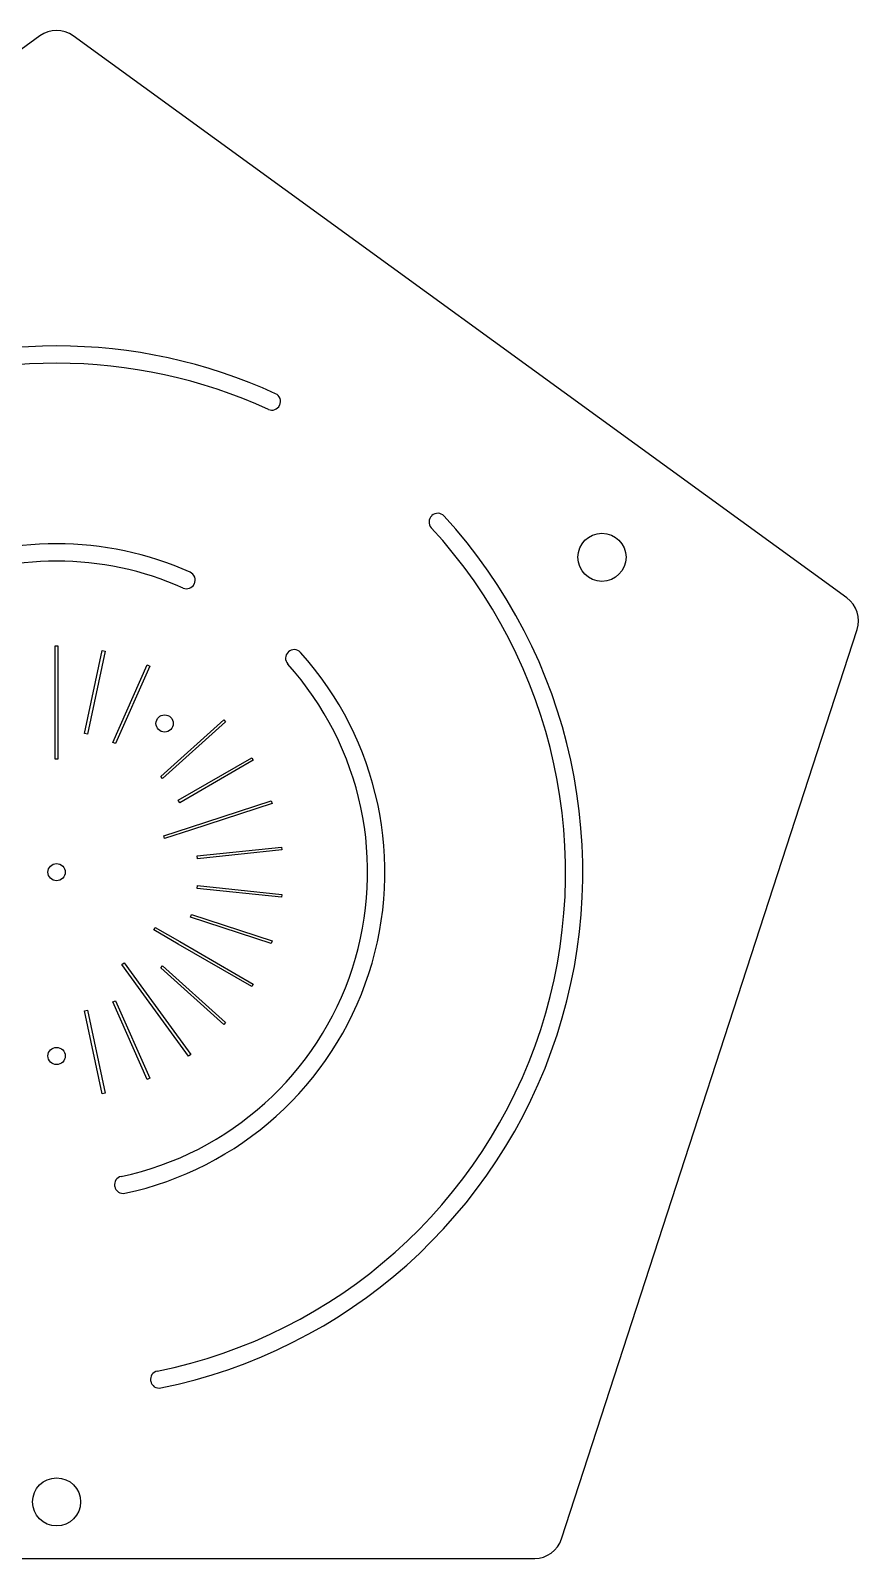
# Model space of a CAD drawing. Extents: x -284 to 284, y -243 to 298.
# Drawn here: x -9 to 284, y -243 to 298 of the extents above; entities that cross this region are included whole.
import ezdxf

# ---------------------------------------------------------------- set-up
doc = ezdxf.new("R2010")
doc.units = 0
doc.layers.add('Body', color=7, linetype='CONTINUOUS')

msp = doc.modelspace()

# ---------------------------------------------------------------- linework, layer by layer
at = {"layer": 'Body'}
for p, q in [((-5.87785, 295.729), (-279.439, 96.9756)), ((-5.87785, 295.729), (-279.439, 96.9756)), ((-5.87785, 295.729, 3), (-279.439, 96.9756, 3)), ((-5.87785, 295.729, 3), (-279.439, 96.9756, 3)), ((-5.87785, 295.729), (-5.87785, 295.729, 3)), ((-5.87785, 295.729), (-5.87785, 295.729, 3)), ((279.439, 96.9756), (5.87785, 295.729)), ((5.87785, 295.729), (5.87785, 295.729, 3)), ((279.439, 96.9756), (5.87785, 295.729)), ((5.87785, 295.729), (5.87785, 295.729, 3)), ((279.439, 96.9756, 3), (5.87785, 295.729, 3)), ((279.439, 96.9756, 3), (5.87785, 295.729, 3)), ((77.4445, 169.22), (77.4445, 169.22, 3)), ((77.4445, 169.22), (77.4445, 169.22, 3)), ((74.9045, 163.674), (74.9045, 163.674, 3)), ((74.9045, 163.674), (74.9045, 163.674, 3)), ((78.86, 165.109), (78.9031, 165.2)), ((78.86, 165.109), (78.9031, 165.2)), ((78.86, 165.109, 3), (78.9031, 165.2, 3)), ((78.86, 165.109, 3), (78.9031, 165.2, 3)), ((78.86, 165.109), (78.86, 165.109, 3)), ((78.86, 165.109), (78.86, 165.109, 3)), ((78.9031, 165.2), (78.9031, 165.2, 3)), ((78.9031, 165.2), (78.9031, 165.2, 3)), ((132.659, 126.022), (132.732, 126.091)), ((132.659, 126.022), (132.732, 126.091)), ((132.659, 126.022, 3), (132.732, 126.091, 3)), ((132.659, 126.022, 3), (132.732, 126.091, 3)), ((132.659, 126.022), (132.659, 126.022, 3)), ((132.659, 126.022), (132.659, 126.022, 3)), ((132.732, 126.091), (132.732, 126.091, 3)), ((132.732, 126.091), (132.732, 126.091, 3)), ((137.007, 125.946), (137.007, 125.946, 3)), ((137.007, 125.946), (137.007, 125.946, 3)), ((132.517, 121.817), (132.517, 121.817, 3)), ((132.517, 121.817), (132.517, 121.817, 3)), ((201.368, 111.353), (201.368, 111.353, 3)), ((201.368, 111.353), (201.368, 111.353, 3)), ((47.2411, 106.054), (47.2411, 106.054, 3)), ((47.2411, 106.054), (47.2411, 106.054, 3)), ((44.7566, 100.483), (44.7566, 100.483, 3)), ((44.7566, 100.483), (44.7566, 100.483, 3)), ((48.7275, 102.021), (48.6843, 101.931)), ((48.7275, 102.021), (48.6843, 101.931)), ((48.7275, 102.021, 3), (48.6843, 101.931, 3)), ((48.7275, 102.021, 3), (48.6843, 101.931, 3)), ((48.6843, 101.931), (48.6843, 101.931, 3)), ((48.6843, 101.931), (48.6843, 101.931, 3)), ((48.7275, 102.021), (48.7275, 102.021, 3)), ((48.7275, 102.021), (48.7275, 102.021, 3)), ((279.439, 96.9756), (279.439, 96.9756, 3)), ((279.439, 96.9756), (279.439, 96.9756, 3)), ((178.581, -235.795), (283.072, 85.7953)), ((178.581, -235.795), (283.072, 85.7953)), ((178.581, -235.795, 3), (283.072, 85.7953, 3)), ((178.581, -235.795, 3), (283.072, 85.7953, 3)), ((283.072, 85.7953), (283.072, 85.7953, 3)), ((283.072, 85.7953), (283.072, 85.7953, 3)), ((-0.5, 49.9975), (-0.5, 79.9984)), ((-0.5, 79.9984), (0.5, 79.9984)), ((-0.5, 49.9975, 3), (-0.5, 79.9984, 3)), ((-0.5, 79.9984, 3), (-0.5, 79.9984)), ((-0.5, 49.9975), (-0.5, 79.9984)), ((-0.5, 79.9984, 3), (-0.5, 79.9984)), ((-0.5, 79.9984, 3), (0.5, 79.9984, 3)), ((-0.5, 79.9984), (0.5, 79.9984)), ((-0.5, 49.9975, 3), (-0.5, 79.9984, 3)), ((-0.5, 79.9984, 3), (0.5, 79.9984, 3)), ((0.5, 79.9984), (0.5, 49.9975)), ((0.5, 79.9984, 3), (0.5, 49.9975, 3)), ((0.5, 79.9984), (0.5, 49.9975)), ((0.5, 79.9984, 3), (0.5, 79.9984)), ((0.5, 79.9984, 3), (0.5, 79.9984)), ((0.5, 79.9984, 3), (0.5, 49.9975, 3)), ((9.90599, 49.0089), (16.1435, 78.3542)), ((9.90599, 49.0089, 3), (16.1435, 78.3542, 3)), ((9.90599, 49.0089), (16.1435, 78.3542)), ((9.90599, 49.0089, 3), (16.1435, 78.3542, 3)), ((17.1217, 78.1463), (10.8841, 48.801)), ((17.1217, 78.1463, 3), (10.8841, 48.801, 3)), ((17.1217, 78.1463), (10.8841, 48.801)), ((17.1217, 78.1463, 3), (10.8841, 48.801, 3)), ((16.1435, 78.3542), (17.1217, 78.1463)), ((16.1435, 78.3542, 3), (16.1435, 78.3542)), ((16.1435, 78.3542, 3), (16.1435, 78.3542)), ((16.1435, 78.3542, 3), (17.1217, 78.1463, 3)), ((16.1435, 78.3542), (17.1217, 78.1463)), ((16.1435, 78.3542, 3), (17.1217, 78.1463, 3)), ((17.1217, 78.1463, 3), (17.1217, 78.1463)), ((17.1217, 78.1463, 3), (17.1217, 78.1463)), ((81.8974, 77.7998), (81.9699, 77.8687)), ((81.8974, 77.7998), (81.9699, 77.8687)), ((81.8974, 77.7998, 3), (81.9699, 77.8687, 3)), ((81.8974, 77.7998, 3), (81.9699, 77.8687, 3)), ((81.8974, 77.7998), (81.8974, 77.7998, 3)), ((81.8974, 77.7998), (81.8974, 77.7998, 3)), ((81.9699, 77.8687), (81.9699, 77.8687, 3)), ((81.9699, 77.8687), (81.9699, 77.8687, 3)), ((86.2652, 77.7015), (86.2652, 77.7015, 3)), ((86.2652, 77.7015), (86.2652, 77.7015, 3)), ((19.879, 45.8784), (32.0815, 73.2856)), ((19.879, 45.8784, 3), (32.0815, 73.2856, 3)), ((19.879, 45.8784), (32.0815, 73.2856)), ((19.879, 45.8784, 3), (32.0815, 73.2856, 3)), ((32.9951, 72.8788), (20.7926, 45.4716)), ((32.9951, 72.8788, 3), (20.7926, 45.4716, 3)), ((32.9951, 72.8788), (20.7926, 45.4716)), ((32.9951, 72.8788, 3), (20.7926, 45.4716, 3)), ((32.0815, 73.2856), (32.9951, 72.8788)), ((32.0815, 73.2856, 3), (32.0815, 73.2856)), ((32.0815, 73.2856, 3), (32.0815, 73.2856)), ((32.0815, 73.2856, 3), (32.9951, 72.8788, 3)), ((32.0815, 73.2856), (32.9951, 72.8788)), ((32.0815, 73.2856, 3), (32.9951, 72.8788, 3)), ((32.9951, 72.8788, 3), (32.9951, 72.8788)), ((32.9951, 72.8788, 3), (32.9951, 72.8788)), ((81.7345, 73.6171), (81.7345, 73.6171, 3)), ((81.7345, 73.6171), (81.7345, 73.6171, 3)), ((-0.5, 39.9969), (-0.5, 49.9975)), ((-0.5, 39.9969, 3), (-0.5, 49.9975, 3)), ((-0.5, 49.9975, 3), (-0.5, 49.9975)), ((-0.5, 39.9969), (-0.5, 49.9975)), ((-0.5, 49.9975, 3), (-0.5, 49.9975)), ((-0.5, 39.9969, 3), (-0.5, 49.9975, 3)), ((0.5, 49.9975), (0.5, 39.9969)), ((0.5, 49.9975, 3), (0.5, 39.9969, 3)), ((0.5, 49.9975), (0.5, 39.9969)), ((0.5, 49.9975, 3), (0.5, 49.9975)), ((0.5, 49.9975, 3), (0.5, 49.9975)), ((0.5, 49.9975, 3), (0.5, 39.9969, 3)), ((10.8841, 48.801), (9.90599, 49.0089)), ((9.90599, 49.0089, 3), (9.90599, 49.0089)), ((10.8841, 48.801, 3), (9.90599, 49.0089, 3)), ((10.8841, 48.801), (9.90599, 49.0089)), ((9.90599, 49.0089, 3), (9.90599, 49.0089)), ((10.8841, 48.801, 3), (9.90599, 49.0089, 3)), ((10.8841, 48.801, 3), (10.8841, 48.801)), ((10.8841, 48.801, 3), (10.8841, 48.801)), ((36.8208, 33.8264), (59.1159, 53.901)), ((36.8208, 33.8264, 3), (59.1159, 53.901, 3)), ((36.8208, 33.8264), (59.1159, 53.901)), ((36.8208, 33.8264, 3), (59.1159, 53.901, 3)), ((59.785, 53.1578), (37.4899, 33.0833)), ((59.785, 53.1578, 3), (37.4899, 33.0833, 3)), ((59.785, 53.1578), (37.4899, 33.0833)), ((59.785, 53.1578, 3), (37.4899, 33.0833, 3)), ((41.256, 52.5861, 3), (41.256, 52.5861)), ((41.256, 52.5861, 3), (41.256, 52.5861)), ((59.1159, 53.901), (59.785, 53.1578)), ((59.1159, 53.901, 3), (59.1159, 53.901)), ((59.1159, 53.901, 3), (59.1159, 53.901)), ((59.1159, 53.901, 3), (59.785, 53.1578, 3)), ((59.1159, 53.901), (59.785, 53.1578)), ((59.1159, 53.901, 3), (59.785, 53.1578, 3)), ((59.785, 53.1578, 3), (59.785, 53.1578)), ((59.785, 53.1578, 3), (59.785, 53.1578)), ((20.7926, 45.4716), (19.879, 45.8784)), ((19.879, 45.8784, 3), (19.879, 45.8784)), ((20.7926, 45.4716, 3), (19.879, 45.8784, 3)), ((20.7926, 45.4716), (19.879, 45.8784)), ((19.879, 45.8784, 3), (19.879, 45.8784)), ((20.7926, 45.4716, 3), (19.879, 45.8784, 3)), ((20.7926, 45.4716, 3), (20.7926, 45.4716)), ((20.7926, 45.4716, 3), (20.7926, 45.4716)), ((0.5, 39.9969), (-0.5, 39.9969)), ((-0.5, 39.9969, 3), (-0.5, 39.9969)), ((0.5, 39.9969, 3), (-0.5, 39.9969, 3)), ((0.5, 39.9969), (-0.5, 39.9969)), ((-0.5, 39.9969, 3), (-0.5, 39.9969)), ((0.5, 39.9969, 3), (-0.5, 39.9969, 3)), ((0.5, 39.9969, 3), (0.5, 39.9969)), ((0.5, 39.9969, 3), (0.5, 39.9969)), ((43.0491, 25.4318), (69.0307, 40.4322)), ((43.0491, 25.4318, 3), (69.0307, 40.4322, 3)), ((43.0491, 25.4318), (69.0307, 40.4322)), ((43.0491, 25.4318, 3), (69.0307, 40.4322, 3)), ((69.5307, 39.5662), (43.5491, 24.5657)), ((69.5307, 39.5662, 3), (43.5491, 24.5657, 3)), ((69.5307, 39.5662), (43.5491, 24.5657)), ((69.5307, 39.5662, 3), (43.5491, 24.5657, 3)), ((69.0307, 40.4322), (69.5307, 39.5662)), ((69.0307, 40.4322, 3), (69.0307, 40.4322)), ((69.0307, 40.4322, 3), (69.0307, 40.4322)), ((69.0307, 40.4322, 3), (69.5307, 39.5662, 3)), ((69.0307, 40.4322), (69.5307, 39.5662)), ((69.0307, 40.4322, 3), (69.5307, 39.5662, 3)), ((69.5307, 39.5662, 3), (69.5307, 39.5662)), ((69.5307, 39.5662, 3), (69.5307, 39.5662)), ((37.4899, 33.0833), (36.8208, 33.8264)), ((36.8208, 33.8264, 3), (36.8208, 33.8264)), ((37.4899, 33.0833, 3), (36.8208, 33.8264, 3)), ((37.4899, 33.0833), (36.8208, 33.8264)), ((36.8208, 33.8264, 3), (36.8208, 33.8264)), ((37.4899, 33.0833, 3), (36.8208, 33.8264, 3)), ((37.4899, 33.0833, 3), (37.4899, 33.0833)), ((37.4899, 33.0833, 3), (37.4899, 33.0833)), ((43.5491, 24.5657), (43.0491, 25.4318)), ((43.0491, 25.4318, 3), (43.0491, 25.4318)), ((43.5491, 24.5657, 3), (43.0491, 25.4318, 3)), ((43.5491, 24.5657), (43.0491, 25.4318)), ((43.0491, 25.4318, 3), (43.0491, 25.4318)), ((43.5491, 24.5657, 3), (43.0491, 25.4318, 3)), ((43.5491, 24.5657, 3), (43.5491, 24.5657)), ((43.5491, 24.5657, 3), (43.5491, 24.5657)), ((47.3959, 15.9256), (75.9285, 25.1964)), ((47.3959, 15.9256, 3), (75.9285, 25.1964, 3)), ((47.3959, 15.9256), (75.9285, 25.1964)), ((47.3959, 15.9256, 3), (75.9285, 25.1964, 3)), ((76.2375, 24.2453), (47.705, 14.9745)), ((76.2375, 24.2453, 3), (47.705, 14.9745, 3)), ((76.2375, 24.2453), (47.705, 14.9745)), ((76.2375, 24.2453, 3), (47.705, 14.9745, 3)), ((75.9285, 25.1964), (76.2375, 24.2453)), ((75.9285, 25.1964, 3), (75.9285, 25.1964)), ((75.9285, 25.1964, 3), (75.9285, 25.1964)), ((75.9285, 25.1964, 3), (76.2375, 24.2453, 3)), ((75.9285, 25.1964), (76.2375, 24.2453)), ((75.9285, 25.1964, 3), (76.2375, 24.2453, 3)), ((76.2375, 24.2453, 3), (76.2375, 24.2453)), ((76.2375, 24.2453, 3), (76.2375, 24.2453)), ((37.8848, 12.8352), (47.3959, 15.9256)), ((37.8848, 12.8352, 3), (47.3959, 15.9256, 3)), ((37.8848, 12.8352), (47.3959, 15.9256)), ((37.8848, 12.8352, 3), (47.3959, 15.9256, 3)), ((38.1938, 11.8842), (37.8848, 12.8352)), ((37.8848, 12.8352, 3), (37.8848, 12.8352)), ((38.1938, 11.8842, 3), (37.8848, 12.8352, 3)), ((38.1938, 11.8842), (37.8848, 12.8352)), ((37.8848, 12.8352, 3), (37.8848, 12.8352)), ((38.1938, 11.8842, 3), (37.8848, 12.8352, 3)), ((47.705, 14.9745), (38.1938, 11.8842)), ((47.705, 14.9745, 3), (38.1938, 11.8842, 3)), ((47.705, 14.9745), (38.1938, 11.8842)), ((47.705, 14.9745, 3), (38.1938, 11.8842, 3)), ((38.1938, 11.8842, 3), (38.1938, 11.8842)), ((38.1938, 11.8842, 3), (38.1938, 11.8842)), ((47.3959, 15.9256, 3), (47.3959, 15.9256)), ((47.3959, 15.9256, 3), (47.3959, 15.9256)), ((47.705, 14.9745, 3), (47.705, 14.9745)), ((47.705, 14.9745, 3), (47.705, 14.9745)), ((49.6713, 5.72342), (79.5079, 8.85937)), ((49.6713, 5.72342, 3), (79.5079, 8.85937, 3)), ((49.6713, 5.72342), (79.5079, 8.85937)), ((49.6713, 5.72342, 3), (79.5079, 8.85937, 3)), ((49.7759, 4.7289), (49.6713, 5.72342)), ((49.6713, 5.72342, 3), (49.6713, 5.72342)), ((49.7759, 4.7289, 3), (49.6713, 5.72342, 3)), ((49.7759, 4.7289), (49.6713, 5.72342)), ((49.6713, 5.72342, 3), (49.6713, 5.72342)), ((49.7759, 4.7289, 3), (49.6713, 5.72342, 3)), ((79.6125, 7.86485), (49.7759, 4.7289)), ((79.6125, 7.86485, 3), (49.7759, 4.7289, 3)), ((79.6125, 7.86485), (49.7759, 4.7289)), ((79.6125, 7.86485, 3), (49.7759, 4.7289, 3)), ((79.5079, 8.85937), (79.6125, 7.86485)), ((79.5079, 8.85937, 3), (79.5079, 8.85937)), ((79.5079, 8.85937, 3), (79.5079, 8.85937)), ((79.5079, 8.85937, 3), (79.6125, 7.86485, 3)), ((79.5079, 8.85937), (79.6125, 7.86485)), ((79.5079, 8.85937, 3), (79.6125, 7.86485, 3)), ((79.6125, 7.86485, 3), (79.6125, 7.86485)), ((79.6125, 7.86485, 3), (79.6125, 7.86485)), ((3.05, 0, 3), (3.05, 0)), ((3.05, 0, 3), (3.05, 0)), ((49.7759, 4.7289, 3), (49.7759, 4.7289)), ((49.7759, 4.7289, 3), (49.7759, 4.7289)), ((49.6713, -5.72342), (49.7759, -4.7289)), ((49.6713, -5.72342, 3), (49.7759, -4.7289, 3)), ((49.6713, -5.72342), (49.7759, -4.7289)), ((49.6713, -5.72342, 3), (49.7759, -4.7289, 3)), ((49.7759, -4.7289), (79.6125, -7.86485)), ((49.7759, -4.7289, 3), (49.7759, -4.7289)), ((49.7759, -4.7289, 3), (49.7759, -4.7289)), ((49.7759, -4.7289, 3), (79.6125, -7.86485, 3)), ((49.7759, -4.7289), (79.6125, -7.86485)), ((49.7759, -4.7289, 3), (79.6125, -7.86485, 3)), ((79.5079, -8.85937), (49.6713, -5.72342)), ((49.6713, -5.72342, 3), (49.6713, -5.72342)), ((49.6713, -5.72342, 3), (49.6713, -5.72342)), ((79.5079, -8.85937, 3), (49.6713, -5.72342, 3)), ((79.5079, -8.85937), (49.6713, -5.72342)), ((79.5079, -8.85937, 3), (49.6713, -5.72342, 3)), ((79.6125, -7.86485), (79.5079, -8.85937)), ((79.6125, -7.86485, 3), (79.5079, -8.85937, 3)), ((79.6125, -7.86485), (79.5079, -8.85937)), ((79.6125, -7.86485, 3), (79.5079, -8.85937, 3)), ((79.5079, -8.85937, 3), (79.5079, -8.85937)), ((79.5079, -8.85937, 3), (79.5079, -8.85937)), ((79.6125, -7.86485, 3), (79.6125, -7.86485)), ((79.6125, -7.86485, 3), (79.6125, -7.86485)), ((47.3959, -15.9256), (47.705, -14.9745)), ((47.3959, -15.9256, 3), (47.705, -14.9745, 3)), ((47.3959, -15.9256), (47.705, -14.9745)), ((47.3959, -15.9256, 3), (47.705, -14.9745, 3)), ((75.9285, -25.1964), (47.3959, -15.9256)), ((47.3959, -15.9256, 3), (47.3959, -15.9256)), ((47.3959, -15.9256, 3), (47.3959, -15.9256)), ((75.9285, -25.1964, 3), (47.3959, -15.9256, 3)), ((75.9285, -25.1964), (47.3959, -15.9256)), ((75.9285, -25.1964, 3), (47.3959, -15.9256, 3)), ((47.705, -14.9745), (76.2375, -24.2453)), ((47.705, -14.9745, 3), (47.705, -14.9745)), ((47.705, -14.9745, 3), (47.705, -14.9745)), ((47.705, -14.9745, 3), (76.2375, -24.2453, 3)), ((47.705, -14.9745), (76.2375, -24.2453)), ((47.705, -14.9745, 3), (76.2375, -24.2453, 3)), ((34.3883, -20.4315), (34.8883, -19.5654)), ((34.3883, -20.4315, 3), (34.8883, -19.5654, 3)), ((34.3883, -20.4315), (34.8883, -19.5654)), ((34.3883, -20.4315, 3), (34.8883, -19.5654, 3)), ((43.0491, -25.4318), (34.3883, -20.4315)), ((34.3883, -20.4315, 3), (34.3883, -20.4315)), ((43.0491, -25.4318, 3), (34.3883, -20.4315, 3)), ((34.3883, -20.4315, 3), (34.3883, -20.4315)), ((43.0491, -25.4318), (34.3883, -20.4315)), ((43.0491, -25.4318, 3), (34.3883, -20.4315, 3)), ((34.8883, -19.5654), (43.5491, -24.5657)), ((34.8883, -19.5654, 3), (34.8883, -19.5654)), ((34.8883, -19.5654, 3), (43.5491, -24.5657, 3)), ((34.8883, -19.5654), (43.5491, -24.5657)), ((34.8883, -19.5654, 3), (34.8883, -19.5654)), ((34.8883, -19.5654, 3), (43.5491, -24.5657, 3)), ((69.0307, -40.4322), (43.0491, -25.4318)), ((43.0491, -25.4318, 3), (43.0491, -25.4318)), ((69.0307, -40.4322, 3), (43.0491, -25.4318, 3)), ((43.0491, -25.4318, 3), (43.0491, -25.4318)), ((69.0307, -40.4322), (43.0491, -25.4318)), ((69.0307, -40.4322, 3), (43.0491, -25.4318, 3)), ((43.5491, -24.5657), (69.5307, -39.5662)), ((43.5491, -24.5657, 3), (43.5491, -24.5657)), ((43.5491, -24.5657, 3), (69.5307, -39.5662, 3)), ((43.5491, -24.5657), (69.5307, -39.5662)), ((43.5491, -24.5657, 3), (43.5491, -24.5657)), ((43.5491, -24.5657, 3), (69.5307, -39.5662, 3)), ((76.2375, -24.2453), (75.9285, -25.1964)), ((76.2375, -24.2453, 3), (75.9285, -25.1964, 3)), ((76.2375, -24.2453), (75.9285, -25.1964)), ((76.2375, -24.2453, 3), (75.9285, -25.1964, 3)), ((75.9285, -25.1964, 3), (75.9285, -25.1964)), ((75.9285, -25.1964, 3), (75.9285, -25.1964)), ((76.2375, -24.2453, 3), (76.2375, -24.2453)), ((76.2375, -24.2453, 3), (76.2375, -24.2453)), ((23.1051, -32.652), (23.9141, -32.0643)), ((23.1051, -32.652, 3), (23.9141, -32.0643, 3)), ((23.1051, -32.652), (23.9141, -32.0643)), ((23.1051, -32.652, 3), (23.9141, -32.0643, 3)), ((23.9141, -32.0643), (29.7923, -40.1549)), ((23.9141, -32.0643, 3), (23.9141, -32.0643)), ((23.9141, -32.0643, 3), (29.7923, -40.1549, 3)), ((23.9141, -32.0643), (29.7923, -40.1549)), ((23.9141, -32.0643, 3), (23.9141, -32.0643)), ((23.9141, -32.0643, 3), (29.7923, -40.1549, 3)), ((28.9833, -40.7427), (23.1051, -32.652)), ((23.1051, -32.652, 3), (23.1051, -32.652)), ((28.9833, -40.7427, 3), (23.1051, -32.652, 3)), ((23.1051, -32.652, 3), (23.1051, -32.652)), ((28.9833, -40.7427), (23.1051, -32.652)), ((28.9833, -40.7427, 3), (23.1051, -32.652, 3)), ((36.8208, -33.8264), (37.4899, -33.0833)), ((36.8208, -33.8264, 3), (37.4899, -33.0833, 3)), ((36.8208, -33.8264), (37.4899, -33.0833)), ((36.8208, -33.8264, 3), (37.4899, -33.0833, 3)), ((59.1159, -53.901), (36.8208, -33.8264)), ((36.8208, -33.8264, 3), (36.8208, -33.8264)), ((36.8208, -33.8264, 3), (36.8208, -33.8264)), ((59.1159, -53.901, 3), (36.8208, -33.8264, 3)), ((59.1159, -53.901), (36.8208, -33.8264)), ((59.1159, -53.901, 3), (36.8208, -33.8264, 3)), ((37.4899, -33.0833), (59.785, -53.1578)), ((37.4899, -33.0833, 3), (37.4899, -33.0833)), ((37.4899, -33.0833, 3), (37.4899, -33.0833)), ((37.4899, -33.0833, 3), (59.785, -53.1578, 3)), ((37.4899, -33.0833), (59.785, -53.1578)), ((37.4899, -33.0833, 3), (59.785, -53.1578, 3)), ((46.6174, -65.014), (28.9833, -40.7427)), ((28.9833, -40.7427, 3), (28.9833, -40.7427)), ((46.6174, -65.014, 3), (28.9833, -40.7427, 3)), ((28.9833, -40.7427, 3), (28.9833, -40.7427)), ((46.6174, -65.014), (28.9833, -40.7427)), ((46.6174, -65.014, 3), (28.9833, -40.7427, 3)), ((29.7923, -40.1549), (47.4264, -64.4262)), ((29.7923, -40.1549, 3), (29.7923, -40.1549)), ((29.7923, -40.1549, 3), (47.4264, -64.4262, 3)), ((29.7923, -40.1549), (47.4264, -64.4262)), ((29.7923, -40.1549, 3), (29.7923, -40.1549)), ((29.7923, -40.1549, 3), (47.4264, -64.4262, 3)), ((69.5307, -39.5662), (69.0307, -40.4322)), ((69.5307, -39.5662, 3), (69.0307, -40.4322, 3)), ((69.5307, -39.5662), (69.0307, -40.4322)), ((69.5307, -39.5662, 3), (69.0307, -40.4322, 3)), ((69.0307, -40.4322, 3), (69.0307, -40.4322)), ((69.0307, -40.4322, 3), (69.0307, -40.4322)), ((69.5307, -39.5662, 3), (69.5307, -39.5662)), ((69.5307, -39.5662, 3), (69.5307, -39.5662)), ((19.879, -45.8784), (20.7926, -45.4716)), ((19.879, -45.8784, 3), (20.7926, -45.4716, 3)), ((19.879, -45.8784), (20.7926, -45.4716)), ((19.879, -45.8784, 3), (20.7926, -45.4716, 3)), ((32.0815, -73.2856), (19.879, -45.8784)), ((19.879, -45.8784, 3), (19.879, -45.8784)), ((19.879, -45.8784, 3), (19.879, -45.8784)), ((32.0815, -73.2856, 3), (19.879, -45.8784, 3)), ((32.0815, -73.2856), (19.879, -45.8784)), ((32.0815, -73.2856, 3), (19.879, -45.8784, 3)), ((20.7926, -45.4716), (32.9951, -72.8788)), ((20.7926, -45.4716, 3), (20.7926, -45.4716)), ((20.7926, -45.4716, 3), (20.7926, -45.4716)), ((20.7926, -45.4716, 3), (32.9951, -72.8788, 3)), ((20.7926, -45.4716), (32.9951, -72.8788)), ((20.7926, -45.4716, 3), (32.9951, -72.8788, 3)), ((9.90599, -49.0089), (10.8841, -48.801)), ((9.90599, -49.0089, 3), (10.8841, -48.801, 3)), ((9.90599, -49.0089), (10.8841, -48.801)), ((9.90599, -49.0089, 3), (10.8841, -48.801, 3)), ((16.1435, -78.3542), (9.90599, -49.0089)), ((9.90599, -49.0089, 3), (9.90599, -49.0089)), ((9.90599, -49.0089, 3), (9.90599, -49.0089)), ((16.1435, -78.3542, 3), (9.90599, -49.0089, 3)), ((16.1435, -78.3542), (9.90599, -49.0089)), ((16.1435, -78.3542, 3), (9.90599, -49.0089, 3)), ((10.8841, -48.801), (17.1217, -78.1463)), ((10.8841, -48.801, 3), (10.8841, -48.801)), ((10.8841, -48.801, 3), (10.8841, -48.801)), ((10.8841, -48.801, 3), (17.1217, -78.1463, 3)), ((10.8841, -48.801), (17.1217, -78.1463)), ((10.8841, -48.801, 3), (17.1217, -78.1463, 3)), ((59.785, -53.1578), (59.1159, -53.901)), ((59.785, -53.1578, 3), (59.1159, -53.901, 3)), ((59.785, -53.1578), (59.1159, -53.901)), ((59.785, -53.1578, 3), (59.1159, -53.901, 3)), ((59.1159, -53.901, 3), (59.1159, -53.901)), ((59.1159, -53.901, 3), (59.1159, -53.901)), ((59.785, -53.1578, 3), (59.785, -53.1578)), ((59.785, -53.1578, 3), (59.785, -53.1578)), ((47.4264, -64.4262), (46.6174, -65.014)), ((47.4264, -64.4262, 3), (46.6174, -65.014, 3)), ((47.4264, -64.4262), (46.6174, -65.014)), ((47.4264, -64.4262, 3), (46.6174, -65.014, 3)), ((47.4264, -64.4262, 3), (47.4264, -64.4262)), ((47.4264, -64.4262, 3), (47.4264, -64.4262)), ((3.05, -65, 3), (3.05, -65)), ((3.05, -65, 3), (3.05, -65)), ((46.6174, -65.014, 3), (46.6174, -65.014)), ((46.6174, -65.014, 3), (46.6174, -65.014)), ((32.9951, -72.8788), (32.0815, -73.2856)), ((32.9951, -72.8788, 3), (32.0815, -73.2856, 3)), ((32.9951, -72.8788), (32.0815, -73.2856)), ((32.9951, -72.8788, 3), (32.0815, -73.2856, 3)), ((32.0815, -73.2856, 3), (32.0815, -73.2856)), ((32.0815, -73.2856, 3), (32.0815, -73.2856)), ((32.9951, -72.8788, 3), (32.9951, -72.8788)), ((32.9951, -72.8788, 3), (32.9951, -72.8788)), ((17.1217, -78.1463), (16.1435, -78.3542)), ((17.1217, -78.1463, 3), (16.1435, -78.3542, 3)), ((17.1217, -78.1463), (16.1435, -78.3542)), ((17.1217, -78.1463, 3), (16.1435, -78.3542, 3)), ((16.1435, -78.3542, 3), (16.1435, -78.3542)), ((16.1435, -78.3542, 3), (16.1435, -78.3542)), ((17.1217, -78.1463, 3), (17.1217, -78.1463)), ((17.1217, -78.1463, 3), (17.1217, -78.1463)), ((22.8646, -107.597), (22.8646, -107.597, 3)), ((22.8646, -107.597), (22.8646, -107.597, 3)), ((20.5382, -111.077), (20.5564, -111.176)), ((20.5382, -111.077), (20.5564, -111.176)), ((20.5382, -111.077), (20.5382, -111.077, 3)), ((20.5382, -111.077, 3), (20.5564, -111.176, 3)), ((20.5382, -111.077), (20.5382, -111.077, 3)), ((20.5382, -111.077, 3), (20.5564, -111.176, 3)), ((20.5564, -111.176), (20.5564, -111.176, 3)), ((20.5564, -111.176), (20.5564, -111.176, 3)), ((24.1299, -113.565), (24.1299, -113.565, 3)), ((24.1299, -113.565), (24.1299, -113.565, 3)), ((35.6245, -176.439), (35.6245, -176.439, 3)), ((35.6245, -176.439), (35.6245, -176.439, 3)), ((33.2683, -179.926), (33.2864, -180.024)), ((33.2683, -179.926), (33.2683, -179.926, 3)), ((33.2683, -179.926), (33.2864, -180.024)), ((33.2683, -179.926), (33.2683, -179.926, 3)), ((33.2683, -179.926, 3), (33.2864, -180.024, 3)), ((33.2683, -179.926, 3), (33.2864, -180.024, 3)), ((33.2864, -180.024), (33.2864, -180.024, 3)), ((33.2864, -180.024), (33.2864, -180.024, 3)), ((36.8302, -182.419), (36.8302, -182.419, 3)), ((36.8302, -182.419), (36.8302, -182.419, 3)), ((8.5, -222.705), (8.5, -222.705, 3)), ((8.5, -222.705), (8.5, -222.705, 3)), ((178.581, -235.795), (178.581, -235.795, 3)), ((178.581, -235.795), (178.581, -235.795, 3)), ((-169.07, -242.705), (169.07, -242.705)), ((-169.07, -242.705), (169.07, -242.705)), ((-169.07, -242.705, 3), (169.07, -242.705, 3)), ((-169.07, -242.705, 3), (169.07, -242.705, 3)), ((169.07, -242.705), (169.07, -242.705, 3)), ((169.07, -242.705), (169.07, -242.705, 3))]:
    msp.add_line(p, q, dxfattribs=at)
for centre, radius in [((192.868, 111.353), 8.5), ((192.868, 111.353), 8.5), ((192.868, 111.353), 8.5), ((192.868, 111.353), 8.5), ((38.206, 52.5861), 3.05), ((38.206, 52.5861), 3.05), ((38.206, 52.5861), 3.05), ((38.206, 52.5861), 3.05), ((0, 0), 3.05), ((0, 0), 3.05), ((0, 0), 3.05), ((0, 0), 3.05), ((0, -65), 3.05), ((0, -65), 3.05), ((0, -65), 3.05), ((0, -65), 3.05), ((0, -222.705), 8.5), ((0, -222.705), 8.5), ((0, -222.705), 8.5), ((0, -222.705), 8.5)]:
    msp.add_circle(centre, radius, dxfattribs=at)
for centre, radius, start, end in [((0, 287.639), 10, 54, 126), ((0, 287.639), 10, 54, 126), ((0, 287.639, 3), 10, 54, 126), ((0, 287.639, 3), 10, 54, 126), ((0, 0), 186.1, 65.4086, 114.591), ((0, 0), 186.1, 65.4086, 114.591), ((0, 0, 3), 186.1, 65.4086, 114.591), ((0, 0, 3), 186.1, 65.4086, 114.591), ((0, 0), 180, 65.4091, 114.591), ((0, 0), 180, 65.4091, 114.591), ((0, 0, 3), 180, 65.4091, 114.591), ((0, 0, 3), 180, 65.4091, 114.591), ((76.196, 166.493), 3, -25.5302, 65.4086), ((76.196, 166.493), 3, -25.5302, 65.4086), ((76.196, 166.493, 3), 3, -25.5302, 65.4086), ((76.196, 166.493, 3), 3, -25.5302, 65.4086), ((76.1529, 166.402), 3, -114.591, -25.5302), ((76.1529, 166.402), 3, -114.591, -25.5302), ((76.1529, 166.402, 3), 3, -114.591, -25.5302), ((76.1529, 166.402, 3), 3, -114.591, -25.5302), ((0, 0), 186.1, -78.5855, 42.5914), ((0, 0), 186.1, -78.5855, 42.5914), ((0, 0, 3), 186.1, -78.5855, 42.5914), ((0, 0, 3), 186.1, -78.5855, 42.5914), ((134.725, 123.847), 3, 133.53, -137.409), ((134.725, 123.847), 3, 133.53, -137.409), ((134.725, 123.847, 3), 3, 133.53, -137.409), ((134.725, 123.847, 3), 3, 133.53, -137.409), ((134.798, 123.916), 3, 42.5914, 133.53), ((134.798, 123.916), 3, 42.5914, 133.53), ((134.798, 123.916, 3), 3, 42.5914, 133.53), ((134.798, 123.916, 3), 3, 42.5914, 133.53), ((0, 0), 180, -78.585, 42.5909), ((0, 0), 180, -78.585, 42.5909), ((0, 0, 3), 180, -78.585, 42.5909), ((0, 0, 3), 180, -78.585, 42.5909), ((0, 0), 116.1, 65.9898, 114.01), ((0, 0), 116.1, 65.9898, 114.01), ((0, 0, 3), 116.1, 65.9898, 114.01), ((0, 0, 3), 116.1, 65.9898, 114.01), ((0, 0), 110, 65.9911, 114.009), ((0, 0), 110, 65.9911, 114.009), ((0, 0, 3), 110, 65.9911, 114.009), ((0, 0, 3), 110, 65.9911, 114.009), ((46.0204, 103.314), 3, -25.5302, 65.9898), ((46.0204, 103.314), 3, -25.5302, 65.9898), ((46.0204, 103.314, 3), 3, -25.5302, 65.9898), ((46.0204, 103.314, 3), 3, -25.5302, 65.9898), ((45.9773, 103.223), 3, -114.009, -25.5302), ((45.9773, 103.223), 3, -114.009, -25.5302), ((45.9773, 103.223, 3), 3, -114.009, -25.5302), ((45.9773, 103.223, 3), 3, -114.009, -25.5302), ((273.561, 88.8854), 10, -18, 54), ((273.561, 88.8854), 10, -18, 54), ((273.561, 88.8854, 3), 10, -18, 54), ((273.561, 88.8854, 3), 10, -18, 54), ((0, 0), 116.1, -78.0044, 42.0102), ((0, 0), 116.1, -78.0044, 42.0102), ((0, 0, 3), 116.1, -78.0044, 42.0102), ((0, 0, 3), 116.1, -78.0044, 42.0102), ((83.9636, 75.6248), 3, 133.53, -137.991), ((83.9636, 75.6248), 3, 133.53, -137.991), ((83.9636, 75.6248, 3), 3, 133.53, -137.991), ((83.9636, 75.6248, 3), 3, 133.53, -137.991), ((84.0361, 75.6937), 3, 42.0102, 133.53), ((84.0361, 75.6937), 3, 42.0102, 133.53), ((84.0361, 75.6937, 3), 3, 42.0102, 133.53), ((84.0361, 75.6937, 3), 3, 42.0102, 133.53), ((0, 0), 110, -78.003, 42.0089), ((0, 0), 110, -78.003, 42.0089), ((0, 0, 3), 110, -78.003, 42.0089), ((0, 0, 3), 110, -78.003, 42.0089), ((23.4882, -110.532), 3, 101.997, -169.524), ((23.4882, -110.532), 3, 101.997, -169.524), ((23.4882, -110.532, 3), 3, 101.997, -169.524), ((23.4882, -110.532, 3), 3, 101.997, -169.524), ((23.5064, -110.63), 3, -169.524, -78.0044), ((23.5064, -110.63), 3, -169.524, -78.0044), ((23.5064, -110.63, 3), 3, -169.524, -78.0044), ((23.5064, -110.63, 3), 3, -169.524, -78.0044), ((36.2183, -179.38), 3, 101.415, -169.524), ((36.2183, -179.38), 3, 101.415, -169.524), ((36.2183, -179.38, 3), 3, 101.415, -169.524), ((36.2183, -179.38, 3), 3, 101.415, -169.524), ((36.2364, -179.478), 3, -169.524, -78.5855), ((36.2364, -179.478), 3, -169.524, -78.5855), ((36.2364, -179.478, 3), 3, -169.524, -78.5855), ((36.2364, -179.478, 3), 3, -169.524, -78.5855), ((169.07, -232.705), 10, -90, -18), ((169.07, -232.705), 10, -90, -18), ((169.07, -232.705, 3), 10, -90, -18), ((169.07, -232.705, 3), 10, -90, -18)]:
    msp.add_arc(centre, radius, start, end, dxfattribs=at)

doc.saveas('drawing.dxf')
